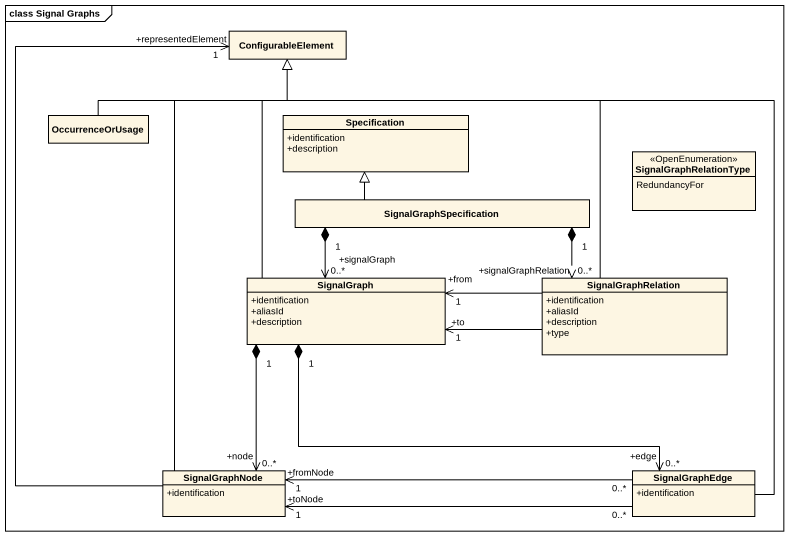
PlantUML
@startuml
mainframe class Signal Graphs
hide circle
hide empty members
skinparam classAttributeIconSize 0
class ConfigurableElement
class OccurrenceOrUsage
class Specification {
  +identification
  +description
}
enum SignalGraphRelationType <<OpenEnumeration>> {
  RedundancyFor
}
class SignalGraphSpecification
class SignalGraph {
  +identification
  +aliasId
  +description
}
class SignalGraphRelation {
  +identification
  +aliasId
  +description
  +type
}
class SignalGraphNode {
  +identification
}
class SignalGraphEdge {
  +identification
}
OccurrenceOrUsage -right-|> ConfigurableElement
SignalGraphSpecification -up-|> Specification
SignalGraphSpecification "1" *--> "0..*\n+signalGraph" SignalGraph
SignalGraphSpecification "1" *-right-> "+signalGraphRelation\n0..*" SignalGraphRelation
SignalGraph -up-|> ConfigurableElement
SignalGraph "1" *--> "0..*\n+node" SignalGraphNode
SignalGraph "1" *-right-> "0..*\n+edge" SignalGraphEdge
SignalGraphRelation -up-|> ConfigurableElement
SignalGraphRelation -left-> "+from\n1" SignalGraph
SignalGraphRelation -left-> "+to\n1" SignalGraph
SignalGraphNode -up-> "+representedElement\n1" ConfigurableElement
SignalGraphNode -up-|> ConfigurableElement
SignalGraphEdge -up-|> ConfigurableElement
SignalGraphEdge "0..*" -left-> "+fromNode\n1" SignalGraphNode
SignalGraphEdge "0..*" -left-> "+toNode\n1" SignalGraphNode
@enduml
